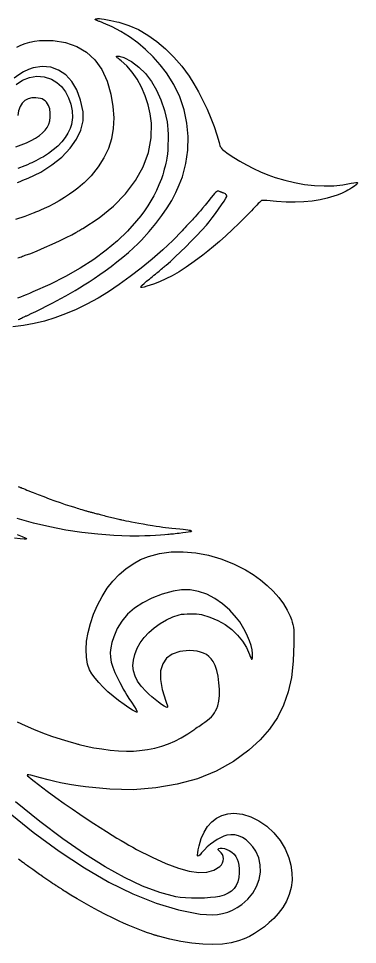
# Model space of a CAD drawing. Header units: millimetres. Extents: x 0 to 20, y 0 to 19.9.
# Drawn here: x 13.31 to 20, y 0.03 to 18.3 of the extents above; entities that cross this region are included whole.
import ezdxf

# ---------------------------------------------------------------- set-up
doc = ezdxf.new("R2010")
doc.units = ezdxf.units.MM
doc.layers.add('LOGO', color=7, linetype='Continuous')

msp = doc.modelspace()

# ---------------------------------------------------------------- linework, layer by layer
at = {"layer": 'LOGO'}
for points in [[(13.307, 12.363), (13.331, 12.374), (13.353, 12.385), (13.374, 12.394), (13.392, 12.402), (13.409, 12.41), (13.424, 12.417), (13.438, 12.424), (13.451, 12.43), (13.461, 12.434), (13.47, 12.437), (13.476, 12.439), (13.478, 12.44), (13.504, 12.451), (13.566, 12.481), (13.655, 12.525), (13.76, 12.578), (13.872, 12.634), (13.981, 12.69), (14.077, 12.739), (14.149, 12.777), (14.246, 12.83), (14.339, 12.883), (14.43, 12.935), (14.52, 12.99), (14.612, 13.047), (14.707, 13.11), (14.809, 13.177), (14.918, 13.251), (15.025, 13.327), (15.139, 13.413), (15.256, 13.503), (15.372, 13.598), (15.481, 13.69), (15.582, 13.779), (15.669, 13.86), (15.738, 13.93), (15.89, 14.098), (16.023, 14.258), (16.142, 14.414), (16.246, 14.565), (16.337, 14.716), (16.416, 14.868), (16.485, 15.023), (16.546, 15.183), (16.617, 15.442), (16.655, 15.707), (16.661, 15.975), (16.637, 16.241), (16.582, 16.504), (16.495, 16.759), (16.379, 17.002), (16.233, 17.233), (16.108, 17.393), (15.97, 17.546), (15.822, 17.69), (15.665, 17.823), (15.501, 17.943), (15.334, 18.05), (15.163, 18.14), (14.992, 18.214), (14.978, 18.22), (14.963, 18.225), (14.948, 18.231), (14.932, 18.237), (14.917, 18.243), (14.902, 18.248), (14.888, 18.253), (14.877, 18.258), (14.858, 18.266), (14.844, 18.273), (14.834, 18.279), (14.829, 18.283), (14.828, 18.288), (14.832, 18.292), (14.84, 18.295), (14.853, 18.298), (14.858, 18.299), (14.864, 18.3), (14.87, 18.3), (14.875, 18.301), (14.88, 18.302), (14.885, 18.303), (14.888, 18.303), (14.891, 18.304), (14.911, 18.302), (14.951, 18.297), (15.005, 18.288), (15.068, 18.277), (15.133, 18.265), (15.196, 18.252), (15.252, 18.241), (15.294, 18.231), (15.488, 18.169), (15.678, 18.084), (15.864, 17.978), (16.044, 17.852), (16.216, 17.707), (16.38, 17.543), (16.534, 17.362), (16.677, 17.165), (16.771, 17.017), (16.863, 16.857), (16.951, 16.688), (17.034, 16.514), (17.109, 16.34), (17.175, 16.17), (17.229, 16.009), (17.27, 15.859), (17.279, 15.827), (17.286, 15.801), (17.294, 15.781), (17.302, 15.764), (17.311, 15.749), (17.325, 15.734), (17.34, 15.719), (17.361, 15.702), (17.452, 15.632), (17.558, 15.561), (17.678, 15.488), (17.808, 15.415), (17.946, 15.346), (18.09, 15.281), (18.234, 15.222), (18.377, 15.168), (18.565, 15.111), (18.76, 15.065), (18.956, 15.031), (19.152, 15.009), (19.345, 15), (19.531, 15.004), (19.709, 15.022), (19.873, 15.052), (19.928, 15.064), (19.967, 15.069), (19.991, 15.068), (20, 15.06), (19.995, 15.045), (19.975, 15.024), (19.939, 14.997), (19.888, 14.962), (19.848, 14.936), (19.812, 14.914), (19.776, 14.894), (19.739, 14.876), (19.699, 14.858), (19.653, 14.84), (19.6, 14.82), (19.536, 14.798), (19.405, 14.758), (19.262, 14.727), (19.108, 14.703), (18.945, 14.689), (18.773, 14.681), (18.593, 14.683), (18.406, 14.693), (18.214, 14.711), (18.195, 14.713), (18.176, 14.715), (18.16, 14.716), (18.144, 14.716), (18.131, 14.716), (18.12, 14.716), (18.112, 14.715), (18.107, 14.714), (18.1, 14.708), (18.087, 14.695), (18.067, 14.675), (18.043, 14.651), (18.014, 14.621), (17.981, 14.586), (17.945, 14.549), (17.907, 14.51), (17.787, 14.386), (17.661, 14.261), (17.533, 14.138), (17.406, 14.019), (17.281, 13.907), (17.161, 13.804), (17.05, 13.713), (16.949, 13.634), (16.777, 13.508), (16.623, 13.4), (16.48, 13.307), (16.348, 13.229), (16.222, 13.164), (16.098, 13.109), (15.975, 13.061), (15.847, 13.021), (15.793, 13.006), (15.755, 12.999), (15.732, 12.998), (15.724, 13.004), (15.731, 13.02), (15.754, 13.043), (15.79, 13.076), (15.841, 13.118), (15.868, 13.14), (15.896, 13.163), (15.926, 13.188), (15.956, 13.212), (15.986, 13.237), (16.015, 13.261), (16.041, 13.283), (16.063, 13.302), (16.086, 13.321), (16.108, 13.34), (16.131, 13.36), (16.153, 13.378), (16.174, 13.397), (16.194, 13.413), (16.21, 13.427), (16.224, 13.439), (16.309, 13.512), (16.404, 13.6), (16.507, 13.697), (16.614, 13.801), (16.722, 13.909), (16.828, 14.019), (16.928, 14.127), (17.02, 14.228), (17.075, 14.292), (17.135, 14.37), (17.199, 14.455), (17.262, 14.543), (17.32, 14.625), (17.368, 14.699), (17.404, 14.758), (17.421, 14.795), (17.422, 14.805), (17.419, 14.814), (17.415, 14.824), (17.406, 14.834), (17.394, 14.843), (17.381, 14.851), (17.366, 14.858), (17.349, 14.864), (17.341, 14.866), (17.334, 14.869), (17.324, 14.872), (17.315, 14.875), (17.306, 14.879), (17.297, 14.882), (17.289, 14.886), (17.281, 14.888), (17.264, 14.894), (17.25, 14.897), (17.235, 14.895), (17.22, 14.887), (17.202, 14.872), (17.181, 14.849), (17.152, 14.815), (17.117, 14.773), (17.05, 14.689), (16.994, 14.619), (16.945, 14.56), (16.904, 14.51), (16.867, 14.468), (16.833, 14.429), (16.801, 14.393), (16.767, 14.357), (16.745, 14.333), (16.72, 14.306), (16.691, 14.276), (16.66, 14.244), (16.629, 14.21), (16.598, 14.176), (16.567, 14.144), (16.539, 14.113), (16.356, 13.926), (16.158, 13.739), (15.95, 13.555), (15.736, 13.377), (15.519, 13.21), (15.302, 13.054), (15.089, 12.913), (14.885, 12.789), (14.663, 12.669), (14.449, 12.565), (14.239, 12.474), (14.032, 12.398), (13.827, 12.335), (13.621, 12.285), (13.414, 12.248), (13.203, 12.223)], [(13.278, 17.739), (13.358, 17.777), (13.445, 17.809), (13.535, 17.835), (13.631, 17.854), (13.728, 17.867), (13.998, 17.868), (14.244, 17.831), (14.464, 17.755), (14.657, 17.639), (14.822, 17.486), (14.958, 17.296), (15.064, 17.07), (15.138, 16.81), (15.177, 16.57), (15.192, 16.345), (15.183, 16.132), (15.149, 15.932), (15.087, 15.74), (15, 15.556), (14.887, 15.377), (14.747, 15.202), (14.717, 15.168), (14.69, 15.139), (14.664, 15.113), (14.638, 15.087), (14.609, 15.061), (14.575, 15.032), (14.533, 14.997), (14.483, 14.955), (14.408, 14.897), (14.32, 14.836), (14.221, 14.772), (14.117, 14.708), (14.014, 14.65), (13.913, 14.596), (13.823, 14.552), (13.745, 14.519), (13.736, 14.516), (13.723, 14.511), (13.708, 14.505), (13.689, 14.498), (13.669, 14.489), (13.647, 14.48), (13.626, 14.472), (13.604, 14.462), (13.441, 14.399), (13.252, 14.338)], [(13.301, 13.579), (13.325, 13.588), (13.349, 13.596), (13.374, 13.604), (13.396, 13.612), (13.416, 13.619), (13.434, 13.626), (13.448, 13.631), (13.555, 13.67), (13.685, 13.721), (13.83, 13.783), (13.98, 13.849), (14.125, 13.916), (14.257, 13.981), (14.367, 14.036), (14.445, 14.081), (14.456, 14.088), (14.47, 14.095), (14.485, 14.105), (14.503, 14.116), (14.522, 14.128), (14.542, 14.139), (14.562, 14.151), (14.582, 14.163), (14.903, 14.37), (15.186, 14.599), (15.426, 14.846), (15.623, 15.107), (15.775, 15.38), (15.879, 15.662), (15.934, 15.949), (15.938, 16.24), (15.913, 16.421), (15.871, 16.602), (15.814, 16.778), (15.741, 16.947), (15.654, 17.105), (15.558, 17.246), (15.452, 17.37), (15.338, 17.47), (15.311, 17.491), (15.29, 17.507), (15.274, 17.52), (15.262, 17.53), (15.254, 17.539), (15.249, 17.546), (15.246, 17.553), (15.245, 17.559), (15.249, 17.563), (15.26, 17.564), (15.276, 17.563), (15.298, 17.56), (15.321, 17.555), (15.345, 17.549), (15.37, 17.541), (15.392, 17.532), (15.545, 17.453), (15.687, 17.347), (15.817, 17.217), (15.935, 17.064), (16.037, 16.889), (16.124, 16.698), (16.193, 16.488), (16.245, 16.264), (16.253, 16.196), (16.26, 16.111), (16.263, 16.016), (16.264, 15.914), (16.262, 15.812), (16.257, 15.716), (16.25, 15.629), (16.241, 15.558), (16.23, 15.505), (16.217, 15.448), (16.204, 15.388), (16.189, 15.329), (16.173, 15.272), (16.159, 15.221), (16.145, 15.177), (16.133, 15.143), (16.084, 15.023), (16.033, 14.912), (15.981, 14.807), (15.924, 14.706), (15.864, 14.608), (15.797, 14.51), (15.724, 14.411), (15.643, 14.309), (15.465, 14.11), (15.265, 13.917), (15.042, 13.731), (14.797, 13.552), (14.53, 13.379), (14.241, 13.215), (13.931, 13.057), (13.599, 12.908), (13.529, 12.879), (13.467, 12.852), (13.41, 12.829), (13.353, 12.807), (13.295, 12.784)], [(13.297, 15.071), (13.348, 15.09), (13.401, 15.111), (13.454, 15.132), (13.505, 15.152), (13.752, 15.272), (13.974, 15.414), (14.168, 15.571), (14.33, 15.743), (14.457, 15.921), (14.545, 16.104), (14.589, 16.286), (14.588, 16.463), (14.538, 16.695), (14.463, 16.894), (14.364, 17.061), (14.245, 17.192), (14.106, 17.286), (13.951, 17.341), (13.783, 17.356), (13.602, 17.328), (13.509, 17.296), (13.415, 17.25), (13.322, 17.193), (13.23, 17.125)], [(13.271, 17.005), (13.396, 17.087), (13.533, 17.141), (13.677, 17.164), (13.822, 17.153), (13.964, 17.108), (14.07, 17.044), (14.163, 16.96), (14.241, 16.857), (14.303, 16.741), (14.348, 16.616), (14.373, 16.483), (14.378, 16.349), (14.359, 16.215), (14.332, 16.131), (14.29, 16.043), (14.235, 15.955), (14.167, 15.869), (14.089, 15.787), (14.001, 15.71), (13.906, 15.639), (13.806, 15.577), (13.751, 15.547), (13.703, 15.521), (13.659, 15.498), (13.618, 15.478), (13.578, 15.459), (13.535, 15.44), (13.489, 15.419), (13.436, 15.398), (13.304, 15.347)], [(13.259, 15.769), (13.367, 15.809), (13.47, 15.853), (13.566, 15.899), (13.651, 15.946), (13.725, 15.995), (13.788, 16.045), (13.839, 16.098), (13.88, 16.156), (13.91, 16.218), (13.931, 16.284), (13.94, 16.357), (13.94, 16.434), (13.93, 16.519), (13.92, 16.556), (13.906, 16.59), (13.888, 16.623), (13.866, 16.652), (13.839, 16.678), (13.81, 16.699), (13.778, 16.716), (13.745, 16.727), (13.655, 16.74), (13.574, 16.737), (13.502, 16.719), (13.44, 16.683), (13.387, 16.632), (13.346, 16.566), (13.316, 16.485), (13.298, 16.391)], [(13.308, 9.07), (13.319, 9.066), (13.33, 9.061), (13.34, 9.056), (13.35, 9.052), (13.364, 9.047), (13.385, 9.038), (13.413, 9.028), (13.445, 9.015), (13.481, 9), (13.521, 8.984), (13.562, 8.967), (13.604, 8.951), (13.704, 8.911), (13.812, 8.87), (13.922, 8.828), (14.031, 8.788), (14.137, 8.751), (14.236, 8.717), (14.324, 8.688), (14.397, 8.665), (14.417, 8.66), (14.44, 8.653), (14.468, 8.644), (14.498, 8.635), (14.53, 8.625), (14.565, 8.615), (14.602, 8.603), (14.641, 8.591), (14.655, 8.586), (14.67, 8.583), (14.687, 8.578), (14.703, 8.573), (14.721, 8.569), (14.736, 8.564), (14.752, 8.56), (14.766, 8.557), (14.779, 8.554), (14.797, 8.549), (14.816, 8.545), (14.838, 8.539), (14.86, 8.533), (14.883, 8.527), (14.905, 8.521), (14.926, 8.515), (14.949, 8.509), (14.975, 8.502), (15.004, 8.494), (15.036, 8.486), (15.067, 8.478), (15.099, 8.471), (15.129, 8.463), (15.157, 8.457), (15.185, 8.45), (15.213, 8.444), (15.241, 8.437), (15.267, 8.432), (15.292, 8.426), (15.314, 8.421), (15.333, 8.416), (15.347, 8.413), (15.387, 8.403), (15.434, 8.394), (15.487, 8.383), (15.546, 8.372), (15.613, 8.359), (15.688, 8.346), (15.774, 8.331), (15.868, 8.316), (15.956, 8.301), (16.031, 8.289), (16.096, 8.279), (16.158, 8.27), (16.216, 8.262), (16.276, 8.255), (16.341, 8.248), (16.414, 8.241), (16.495, 8.233), (16.559, 8.226), (16.611, 8.22), (16.651, 8.215), (16.68, 8.21), (16.7, 8.207), (16.714, 8.203), (16.722, 8.198), (16.729, 8.191), (16.726, 8.185), (16.715, 8.178), (16.693, 8.172), (16.66, 8.167), (16.615, 8.16), (16.555, 8.153), (16.482, 8.144), (16.443, 8.14), (16.406, 8.136), (16.37, 8.132), (16.338, 8.13), (16.31, 8.126), (16.286, 8.124), (16.269, 8.122), (16.258, 8.12), (16.198, 8.114), (16.117, 8.108), (16.019, 8.102), (15.913, 8.097), (15.803, 8.094), (15.695, 8.091), (15.595, 8.09), (15.508, 8.091), (15.192, 8.101), (14.877, 8.126), (14.562, 8.163), (14.246, 8.211), (13.929, 8.274), (13.61, 8.349), (13.289, 8.436)], [(13.285, 8.119), (13.383, 8.085), (13.447, 8.058), (13.475, 8.04), (13.467, 8.03), (13.425, 8.028), (13.347, 8.034), (13.235, 8.049)], [(13.285, 4.428), (13.447, 4.351), (13.613, 4.279), (13.787, 4.21), (13.967, 4.145), (14.156, 4.083), (14.354, 4.024), (14.376, 4.018), (14.399, 4.011), (14.422, 4.005), (14.443, 3.998), (14.464, 3.992), (14.482, 3.987), (14.498, 3.982), (14.509, 3.98), (14.646, 3.945), (14.798, 3.915), (14.96, 3.89), (15.125, 3.869), (15.289, 3.856), (15.444, 3.849), (15.584, 3.85), (15.702, 3.858), (15.86, 3.88), (16.005, 3.909), (16.14, 3.945), (16.27, 3.99), (16.396, 4.045), (16.523, 4.111), (16.653, 4.189), (16.789, 4.281), (16.814, 4.298), (16.841, 4.318), (16.868, 4.336), (16.896, 4.356), (16.923, 4.374), (16.947, 4.392), (16.969, 4.406), (16.988, 4.42), (17.04, 4.457), (17.084, 4.493), (17.121, 4.527), (17.152, 4.562), (17.179, 4.6), (17.202, 4.642), (17.224, 4.69), (17.244, 4.743), (17.265, 4.836), (17.276, 4.947), (17.277, 5.07), (17.268, 5.198), (17.252, 5.324), (17.226, 5.44), (17.194, 5.539), (17.156, 5.613), (17.114, 5.668), (17.069, 5.714), (17.02, 5.752), (16.965, 5.781), (16.906, 5.803), (16.84, 5.819), (16.765, 5.828), (16.682, 5.83), (16.497, 5.812), (16.348, 5.763), (16.235, 5.683), (16.158, 5.572), (16.118, 5.431), (16.114, 5.261), (16.148, 5.061), (16.219, 4.832), (16.234, 4.793), (16.244, 4.764), (16.251, 4.743), (16.255, 4.729), (16.256, 4.72), (16.254, 4.715), (16.25, 4.712), (16.245, 4.709), (16.224, 4.714), (16.186, 4.736), (16.135, 4.77), (16.076, 4.813), (16.012, 4.864), (15.946, 4.919), (15.884, 4.974), (15.83, 5.027), (15.736, 5.131), (15.664, 5.23), (15.613, 5.33), (15.582, 5.429), (15.571, 5.532), (15.581, 5.64), (15.608, 5.755), (15.656, 5.877), (15.713, 5.982), (15.79, 6.087), (15.883, 6.187), (15.989, 6.281), (16.106, 6.364), (16.23, 6.437), (16.358, 6.496), (16.485, 6.538), (16.53, 6.547), (16.584, 6.553), (16.642, 6.557), (16.703, 6.559), (16.765, 6.559), (16.823, 6.555), (16.876, 6.55), (16.921, 6.543), (17.086, 6.493), (17.243, 6.427), (17.388, 6.344), (17.52, 6.248), (17.636, 6.139), (17.734, 6.02), (17.813, 5.892), (17.87, 5.757), (17.886, 5.713), (17.9, 5.681), (17.91, 5.664), (17.92, 5.659), (17.926, 5.668), (17.931, 5.69), (17.932, 5.725), (17.93, 5.773), (17.921, 5.849), (17.901, 5.933), (17.87, 6.023), (17.832, 6.118), (17.787, 6.213), (17.735, 6.307), (17.678, 6.396), (17.616, 6.48), (17.483, 6.629), (17.339, 6.757), (17.187, 6.861), (17.027, 6.942), (16.863, 6.998), (16.697, 7.028), (16.529, 7.031), (16.364, 7.007), (16.145, 6.946), (15.944, 6.869), (15.764, 6.776), (15.604, 6.669), (15.467, 6.547), (15.351, 6.413), (15.26, 6.265), (15.192, 6.105), (15.157, 5.991), (15.135, 5.888), (15.125, 5.792), (15.128, 5.699), (15.144, 5.605), (15.173, 5.507), (15.216, 5.399), (15.273, 5.278), (15.313, 5.199), (15.349, 5.131), (15.381, 5.071), (15.415, 5.013), (15.451, 4.954), (15.492, 4.887), (15.542, 4.811), (15.603, 4.719), (15.634, 4.671), (15.651, 4.637), (15.655, 4.619), (15.643, 4.616), (15.613, 4.628), (15.563, 4.659), (15.491, 4.704), (15.395, 4.769), (15.287, 4.846), (15.181, 4.929), (15.079, 5.018), (14.984, 5.11), (14.898, 5.2), (14.823, 5.289), (14.762, 5.374), (14.717, 5.451), (14.675, 5.565), (14.652, 5.699), (14.646, 5.85), (14.658, 6.015), (14.686, 6.188), (14.732, 6.367), (14.793, 6.548), (14.87, 6.729), (14.962, 6.901), (15.064, 7.06), (15.177, 7.204), (15.301, 7.334), (15.433, 7.448), (15.573, 7.545), (15.722, 7.626), (15.878, 7.689), (16.096, 7.747), (16.326, 7.778), (16.565, 7.783), (16.811, 7.762), (17.059, 7.716), (17.307, 7.643), (17.553, 7.546), (17.792, 7.425), (17.943, 7.333), (18.087, 7.23), (18.219, 7.119), (18.34, 7.002), (18.448, 6.882), (18.541, 6.757), (18.616, 6.632), (18.673, 6.508), (18.697, 6.446), (18.714, 6.394), (18.728, 6.345), (18.736, 6.294), (18.742, 6.237), (18.745, 6.168), (18.746, 6.081), (18.746, 5.972), (18.734, 5.62), (18.697, 5.302), (18.633, 5.015), (18.542, 4.752), (18.42, 4.51), (18.267, 4.284), (18.079, 4.07), (17.856, 3.864), (17.552, 3.641), (17.214, 3.454), (16.844, 3.304), (16.445, 3.193), (16.022, 3.12), (15.577, 3.087), (15.114, 3.094), (14.636, 3.142), (14.488, 3.163), (14.362, 3.183), (14.25, 3.202), (14.142, 3.224), (14.028, 3.249), (13.9, 3.281), (13.747, 3.321), (13.56, 3.371), (13.52, 3.38), (13.494, 3.383), (13.485, 3.377), (13.491, 3.363), (13.517, 3.339), (13.561, 3.302), (13.624, 3.252), (13.708, 3.189), (13.882, 3.059), (14.052, 2.935), (14.215, 2.817), (14.373, 2.706), (14.524, 2.602), (14.666, 2.506), (14.8, 2.417), (14.924, 2.338), (15.05, 2.259), (15.159, 2.192), (15.255, 2.133), (15.34, 2.082), (15.417, 2.036), (15.491, 1.993), (15.566, 1.952), (15.644, 1.909), (15.949, 1.753), (16.223, 1.629), (16.467, 1.538), (16.682, 1.48), (16.87, 1.454), (17.032, 1.46), (17.169, 1.499), (17.284, 1.569), (17.315, 1.603), (17.338, 1.641), (17.351, 1.681), (17.355, 1.723), (17.35, 1.766), (17.336, 1.806), (17.312, 1.842), (17.28, 1.872), (17.255, 1.898), (17.25, 1.915), (17.264, 1.928), (17.291, 1.933), (17.328, 1.932), (17.374, 1.924), (17.422, 1.908), (17.471, 1.885), (17.522, 1.852), (17.565, 1.813), (17.601, 1.769), (17.628, 1.718), (17.648, 1.661), (17.662, 1.597), (17.669, 1.526), (17.668, 1.447), (17.659, 1.351), (17.64, 1.268), (17.61, 1.197), (17.569, 1.137), (17.517, 1.086), (17.451, 1.043), (17.371, 1.007), (17.276, 0.978), (17.202, 0.965), (17.103, 0.956), (16.984, 0.949), (16.856, 0.947), (16.728, 0.948), (16.606, 0.952), (16.5, 0.961), (16.419, 0.972), (16.1, 1.058), (15.761, 1.186), (15.403, 1.354), (15.022, 1.566), (14.619, 1.82), (14.19, 2.118), (13.737, 2.461), (13.258, 2.849)], [(13.074, 2.677), (13.601, 2.251), (14.114, 1.873), (14.613, 1.544), (15.099, 1.264), (15.57, 1.033), (16.027, 0.85), (16.472, 0.717), (16.9, 0.633), (17.019, 0.621), (17.132, 0.618), (17.239, 0.625), (17.341, 0.643), (17.44, 0.671), (17.536, 0.71), (17.63, 0.76), (17.721, 0.82), (17.84, 0.925), (17.938, 1.044), (18.011, 1.176), (18.06, 1.315), (18.085, 1.459), (18.082, 1.604), (18.053, 1.743), (17.994, 1.874), (17.937, 1.959), (17.873, 2.033), (17.805, 2.094), (17.732, 2.141), (17.656, 2.175), (17.578, 2.195), (17.5, 2.199), (17.422, 2.187), (17.361, 2.167), (17.297, 2.138), (17.231, 2.102), (17.165, 2.059), (17.101, 2.012), (17.038, 1.958), (16.98, 1.901), (16.926, 1.84), (16.894, 1.804), (16.871, 1.781), (16.855, 1.772), (16.847, 1.779), (16.845, 1.803), (16.849, 1.843), (16.86, 1.903), (16.877, 1.981), (16.918, 2.124), (16.973, 2.25), (17.043, 2.359), (17.125, 2.451), (17.22, 2.524), (17.325, 2.577), (17.44, 2.61), (17.564, 2.621), (17.73, 2.603), (17.896, 2.552), (18.057, 2.472), (18.209, 2.365), (18.349, 2.236), (18.472, 2.087), (18.573, 1.922), (18.648, 1.744), (18.688, 1.597), (18.708, 1.449), (18.709, 1.302), (18.691, 1.159), (18.655, 1.02), (18.6, 0.887), (18.528, 0.761), (18.438, 0.643), (18.351, 0.548), (18.261, 0.463), (18.167, 0.383), (18.07, 0.312), (17.971, 0.247), (17.868, 0.191), (17.763, 0.143), (17.656, 0.102), (17.508, 0.064), (17.338, 0.041), (17.15, 0.032), (16.948, 0.037), (16.736, 0.057), (16.517, 0.089), (16.297, 0.135), (16.078, 0.195), (16.065, 0.199), (16.052, 0.203), (16.038, 0.208), (16.023, 0.211), (16.01, 0.215), (15.997, 0.218), (15.985, 0.222), (15.976, 0.224), (15.928, 0.239), (15.858, 0.264), (15.772, 0.296), (15.676, 0.334), (15.574, 0.374), (15.475, 0.416), (15.382, 0.456), (15.302, 0.492), (15.17, 0.555), (15.032, 0.624), (14.89, 0.698), (14.748, 0.775), (14.609, 0.853), (14.474, 0.93), (14.349, 1.006), (14.235, 1.077), (14.21, 1.094), (14.184, 1.111), (14.159, 1.127), (14.134, 1.143), (14.112, 1.157), (14.092, 1.171), (14.074, 1.182), (14.059, 1.19), (14.022, 1.215), (13.986, 1.238), (13.949, 1.263), (13.912, 1.288), (13.874, 1.314), (13.835, 1.34), (13.794, 1.369), (13.753, 1.399), (13.729, 1.415), (13.703, 1.434), (13.677, 1.453), (13.649, 1.472), (13.623, 1.491), (13.598, 1.509), (13.574, 1.525), (13.555, 1.539), (13.535, 1.552), (13.516, 1.566), (13.494, 1.582), (13.473, 1.598), (13.452, 1.612), (13.432, 1.627), (13.415, 1.641), (13.399, 1.651), (13.313, 1.717)]]:
    msp.add_lwpolyline(points, dxfattribs=at)

doc.saveas('drawing.dxf')
